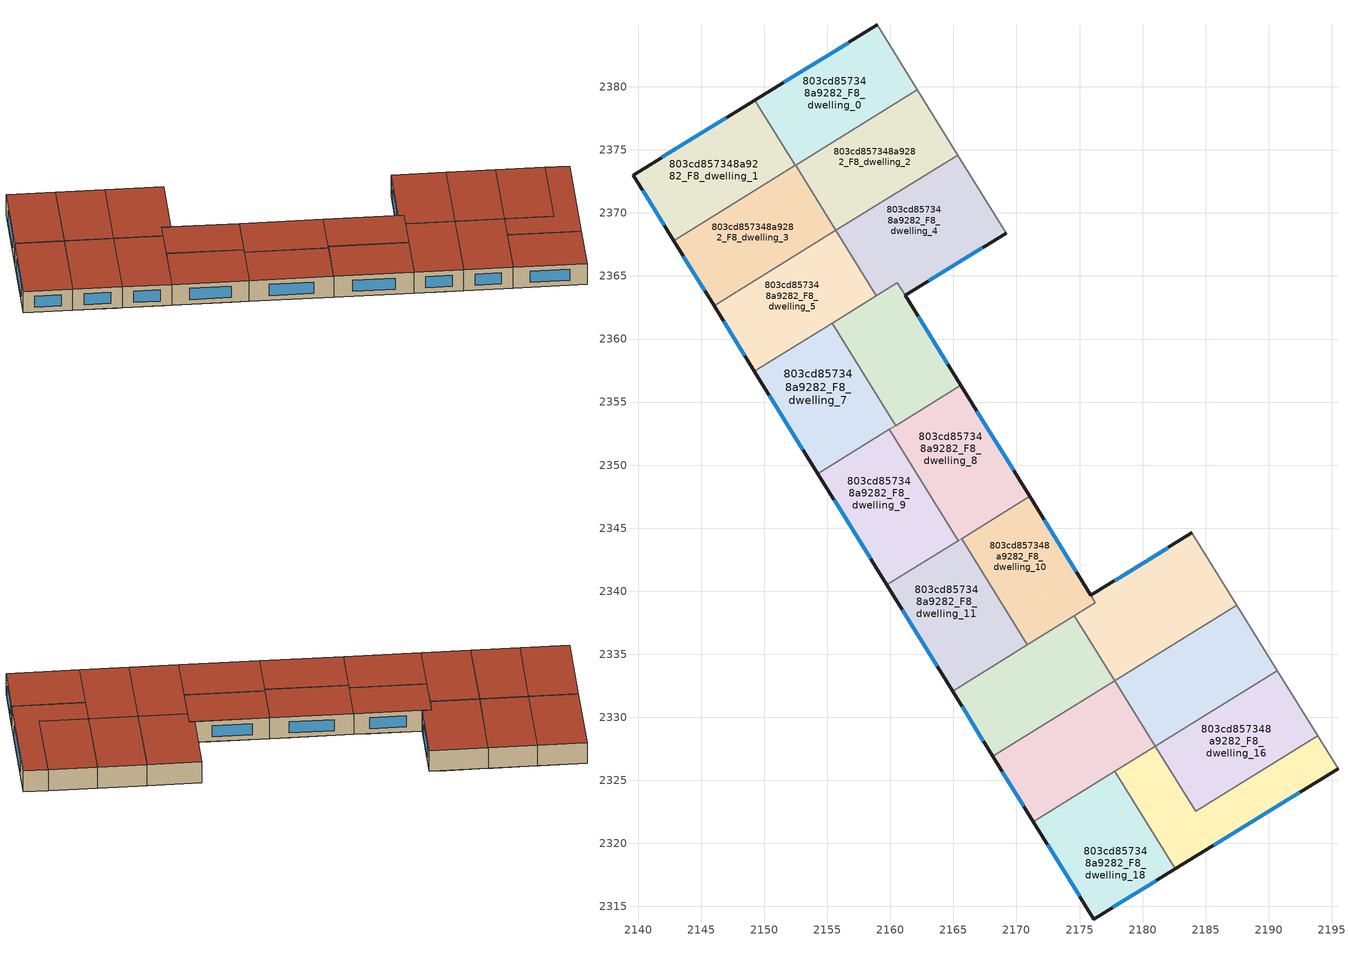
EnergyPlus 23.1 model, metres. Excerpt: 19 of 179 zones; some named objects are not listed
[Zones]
803cd857348a9282_F8_dwelling_0
 floor to 803cd857348a9282_F7_dwelling_0 (EU_floor_Construction): 2158.96,2384.92 2161.99,2380.03 2152.29,2374.03 2149.25,2378.95 z24
 floor to 803cd857348a9282_F7_dwelling_2 (EU_floor_Construction): 2161.99,2380.03 2162.15,2379.77 2152.48,2373.79 2152.32,2374.04 z24
 wall outside (EU_wall_Construction): 2158.96,2384.92 2149.25,2378.95 z24:27
 wall adiabatic (EU_wall_Construction): 2162.15,2379.77 2158.96,2384.92 z24:27
 wall to 803cd857348a9282_F8_dwelling_1 (EU_wall_Construction): 2149.25,2378.95 2152.45,2373.77 z24:27
 wall to 803cd857348a9282_F8_dwelling_2 (EU_wall_Construction): 2152.48,2373.79 2162.15,2379.77 z24:27
 wall to 803cd857348a9282_F8_dwelling_3 (EU_wall_Construction): 2152.45,2373.77 2152.48,2373.79 z24:27
 window (EU_Window_Construction): 2156.68,2383.52 2151.53,2380.35 z24.7:26.3
 roof outside (EU_roof_Construction): 2162.15,2379.77 2158.96,2384.92 2149.25,2378.95 2152.45,2373.77 z27
803cd857348a9282_F8_dwelling_1
 floor adiabatic (EU_floor_Construction): 2149.25,2378.95 2152.45,2373.77 2142.81,2367.8 2139.59,2373 z24
 wall outside (EU_wall_Construction): 2149.25,2378.95 2139.59,2373 2142.81,2367.8 z24:27
 wall to 803cd857348a9282_F8_dwelling_3 (EU_wall_Construction): 2142.81,2367.8 2152.45,2373.77 z24:27
 window (EU_Window_Construction): 2146.98,2377.55 2141.85,2374.4 / 2140.34,2371.78 2142.05,2369.02 z24.7:26.3
 roof outside (EU_roof_Construction): 2152.45,2373.77 2149.25,2378.95 2139.59,2373 2142.81,2367.8 z27
803cd857348a9282_F8_dwelling_10
 floor to 803cd857348a9282_F7_dwelling_10 (EU_floor_Construction): 2171.05,2347.52 2174.88,2341.34 2169.49,2338 2165.66,2344.18 z24
 floor to 803cd857348a9282_F7_dwelling_12 (EU_floor_Construction): 2174.88,2341.34 2176.27,2339.1 2173.41,2337.33 2172.03,2339.57 z24
 floor to 803cd857348a9282_F7_dwelling_13 (EU_floor_Construction): 2172.03,2339.57 2173.41,2337.33 2170.87,2335.76 2169.49,2338 z24
 wall outside (EU_wall_Construction): 2175.9,2339.69 2171.05,2347.52 z24:27
 wall to 803cd857348a9282_F8_dwelling_11 (EU_wall_Construction): 2165.66,2344.18 2170.87,2335.76 z24:27
 wall to 803cd857348a9282_F8_dwelling_8 (EU_wall_Construction): 2171.05,2347.52 2165.66,2344.18 z24:27
 wall to 803cd857348a9282_F8_dwelling_12 (EU_wall_Construction): 2174.6,2338.06 2176.27,2339.1 2175.9,2339.69 z24:27
 wall to 803cd857348a9282_F8_dwelling_13 (EU_wall_Construction): 2170.87,2335.76 2174.6,2338.06 z24:27
 window (EU_Window_Construction): 2174.76,2341.53 2172.19,2345.68 z24.7:26.3
 roof outside (EU_roof_Construction): 2176.27,2339.1 2171.05,2347.52 2165.66,2344.18 2170.87,2335.76 z27
803cd857348a9282_F8_dwelling_11
 floor to 803cd857348a9282_F7_dwelling_11 (EU_floor_Construction): 2165.38,2344.01 2169.21,2337.83 2163.54,2334.32 2159.72,2340.5 z24
 floor to 803cd857348a9282_F7_dwelling_13 (EU_floor_Construction): 2169.49,2338 2170.87,2335.76 2164.93,2332.08 2163.54,2334.32 z24
 floor to 803cd857348a9282_F7_dwelling_10 (EU_floor_Construction): 2165.66,2344.18 2169.49,2338 2169.21,2337.83 2165.38,2344.01 z24
 wall outside (EU_wall_Construction): 2159.72,2340.5 2164.93,2332.08 z24:27
 wall to 803cd857348a9282_F8_dwelling_9 (EU_wall_Construction): 2165.38,2344.01 2159.72,2340.5 z24:27
 wall to 803cd857348a9282_F8_dwelling_13 (EU_wall_Construction): 2164.93,2332.08 2170.87,2335.76 z24:27
 wall to 803cd857348a9282_F8_dwelling_8 (EU_wall_Construction): 2165.66,2344.18 2165.38,2344 z24:27
 window (EU_Window_Construction): 2160.94,2338.52 2163.7,2334.05 z24.7:26.3
 roof outside (EU_roof_Construction): 2170.87,2335.76 2165.66,2344.18 2159.72,2340.5 2164.93,2332.08 z27
803cd857348a9282_F8_dwelling_12
 floor to 803cd857348a9282_F7_dwelling_12 (EU_floor_Construction): 2183.92,2344.62 2186.35,2340.69 2176.68,2334.7 2174.6,2338.06 2176.27,2339.1 2175.9,2339.69 z24
 floor to 803cd857348a9282_F7_dwelling_14 (EU_floor_Construction): 2186.35,2340.69 2187.47,2338.87 2177.8,2332.89 2176.68,2334.7 z24
 wall outside (EU_wall_Construction): 2183.92,2344.62 2175.9,2339.69 z24:27
 wall to 803cd857348a9282_F8_dwelling_14 (EU_wall_Construction): 2177.8,2332.89 2187.47,2338.87 z24:27
 wall to 803cd857348a9282_F8_dwelling_13 (EU_wall_Construction): 2174.6,2338.06 2177.8,2332.89 z24:27
 wall adiabatic (EU_wall_Construction): 2187.47,2338.87 2183.92,2344.62 z24:27
 window (EU_Window_Construction): 2182.03,2343.46 2177.78,2340.85 z24.7:26.3
 roof outside (EU_roof_Construction): 2187.47,2338.87 2183.92,2344.62 2175.9,2339.69 2176.27,2339.1 2174.6,2338.06 2177.8,2332.89 z27
803cd857348a9282_F8_dwelling_13
 floor to 803cd857348a9282_F7_dwelling_13 (EU_floor_Construction): 2173.41,2337.33 2175.5,2333.96 2167.01,2328.71 2164.93,2332.08 z24
 floor to 803cd857348a9282_F7_dwelling_15 (EU_floor_Construction): 2176.68,2334.7 2177.8,2332.89 2168.13,2326.9 2167.01,2328.71 z24
 floor to 803cd857348a9282_F7_dwelling_12 (EU_floor_Construction): 2174.6,2338.06 2176.68,2334.7 2175.5,2333.96 2173.41,2337.33 z24
 wall outside (EU_wall_Construction): 2164.93,2332.08 2168.13,2326.9 z24:27
 wall to 803cd857348a9282_F8_dwelling_15 (EU_wall_Construction): 2168.13,2326.9 2177.8,2332.89 z24:27
 window (EU_Window_Construction): 2165.68,2330.86 2167.38,2328.11 z24.7:26.3
 roof outside (EU_roof_Construction): 2177.8,2332.89 2174.6,2338.06 2164.93,2332.08 2168.13,2326.9 z27
803cd857348a9282_F8_dwelling_14
 floor to 803cd857348a9282_F7_dwelling_14 (EU_floor_Construction): 2187.47,2338.87 2189.4,2335.77 2179.73,2329.78 2177.8,2332.89 z24
 floor to 803cd857348a9282_F7_dwelling_16 (EU_floor_Construction): 2189.4,2335.77 2190.68,2333.7 2181.01,2327.71 2179.73,2329.78 z24
 wall to 803cd857348a9282_F8_dwelling_16 (EU_wall_Construction): 2181.01,2327.71 2190.68,2333.7 z24:27
 wall to 803cd857348a9282_F8_dwelling_15 (EU_wall_Construction): 2177.8,2332.89 2181.01,2327.71 z24:27
 wall adiabatic (EU_wall_Construction): 2190.68,2333.7 2187.47,2338.87 z24:27
 roof outside (EU_roof_Construction): 2190.68,2333.7 2187.47,2338.87 2177.8,2332.89 2181.01,2327.71 z27
803cd857348a9282_F8_dwelling_15
 floor to 803cd857348a9282_F7_dwelling_15 (EU_floor_Construction): 2177.8,2332.89 2179.73,2329.78 2170.06,2323.79 2168.13,2326.9 z24
 floor to 803cd857348a9282_F7_dwelling_17 (EU_floor_Construction): 2179.73,2329.78 2181.01,2327.71 2171.34,2321.72 2170.06,2323.79 z24
 wall outside (EU_wall_Construction): 2168.13,2326.9 2171.34,2321.72 z24:27
 wall to 803cd857348a9282_F8_dwelling_18 (EU_wall_Construction): 2171.34,2321.72 2177.8,2325.72 z24:27
 wall to 803cd857348a9282_F8_dwelling_17 (EU_wall_Construction): 2177.8,2325.72 2181.01,2327.71 z24:27
 window (EU_Window_Construction): 2168.89,2325.68 2170.59,2322.94 z24.7:26.3
 roof outside (EU_roof_Construction): 2181.01,2327.71 2177.8,2332.89 2168.13,2326.9 2171.34,2321.72 z27
803cd857348a9282_F8_dwelling_16
 floor adiabatic (EU_floor_Construction): 2190.68,2333.7 2193.88,2328.52 2184.21,2322.53 2181.01,2327.71 z24
 wall to 803cd857348a9282_F8_dwelling_17 (EU_wall_Construction): 2181.01,2327.71 2184.21,2322.53 2193.88,2328.52 z24:27
 wall adiabatic (EU_wall_Construction): 2193.88,2328.52 2190.68,2333.7 z24:27
 roof outside (EU_roof_Construction): 2193.88,2328.52 2190.68,2333.7 2181.01,2327.71 2184.21,2322.53 z27
803cd857348a9282_F8_dwelling_17
 floor to 803cd857348a9282_F7_dwelling_18 (EU_floor_Construction): 2193.88,2328.52 2195.5,2325.91 2185.84,2319.96 2184.24,2322.55 z24
 floor adiabatic (EU_floor_Construction): 2181.01,2327.71 2184.21,2322.53 2184.24,2322.55 2185.84,2319.96 2182.6,2317.97 2177.8,2325.72 z24
 wall outside (EU_wall_Construction): 2182.6,2317.97 2195.5,2325.91 z24:27
 wall adiabatic (EU_wall_Construction): 2195.5,2325.91 2193.88,2328.52 z24:27
 wall to 803cd857348a9282_F8_dwelling_18 (EU_wall_Construction): 2177.8,2325.72 2182.6,2317.97 z24:27
 window (EU_Window_Construction): 2185.63,2319.83 2192.47,2324.04 z24.7:26.3
 roof outside (EU_roof_Construction): 2195.5,2325.91 2193.88,2328.52 2184.21,2322.53 2181.01,2327.71 2177.8,2325.72 2182.6,2317.97 z27
803cd857348a9282_F8_dwelling_18
 floor to 803cd857348a9282_F7_dwelling_17 (EU_floor_Construction): 2177.8,2325.72 2179.56,2322.88 2173.1,2318.88 2171.34,2321.72 z24
 floor adiabatic (EU_floor_Construction): 2179.56,2322.88 2182.6,2317.97 2176.13,2313.99 2173.1,2318.88 z24
 wall outside (EU_wall_Construction): 2171.34,2321.72 2176.13,2313.99 2182.6,2317.97 z24:27
 window (EU_Window_Construction): 2177.65,2314.92 2181.08,2317.03 / 2172.46,2319.91 2175,2315.8 z24.7:26.3
 roof outside (EU_roof_Construction): 2182.6,2317.97 2177.8,2325.72 2171.34,2321.72 2176.13,2313.99 z27
803cd857348a9282_F8_dwelling_2
 floor to 803cd857348a9282_F7_dwelling_2 (EU_floor_Construction): 2162.15,2379.77 2165.03,2375.11 2155.36,2369.13 2152.48,2373.79 z24
 floor to 803cd857348a9282_F7_dwelling_4 (EU_floor_Construction): 2165.03,2375.11 2165.35,2374.6 2155.68,2368.61 2155.36,2369.13 z24
 wall adiabatic (EU_wall_Construction): 2165.35,2374.6 2162.15,2379.77 z24:27
 wall to 803cd857348a9282_F8_dwelling_4 (EU_wall_Construction): 2155.68,2368.61 2165.35,2374.6 z24:27
 wall to 803cd857348a9282_F8_dwelling_3 (EU_wall_Construction): 2152.48,2373.79 2155.68,2368.61 z24:27
 roof outside (EU_roof_Construction): 2165.35,2374.6 2162.15,2379.77 2152.48,2373.79 2155.68,2368.61 z27
803cd857348a9282_F8_dwelling_3
 floor to 803cd857348a9282_F7_dwelling_3 (EU_floor_Construction): 2152.48,2373.79 2155.36,2369.13 2145.69,2363.14 2142.81,2367.8 z24
 floor to 803cd857348a9282_F7_dwelling_5 (EU_floor_Construction): 2155.36,2369.13 2155.68,2368.61 2146.01,2362.62 2145.69,2363.14 z24
 wall outside (EU_wall_Construction): 2142.81,2367.8 2146.01,2362.62 z24:27
 wall to 803cd857348a9282_F8_dwelling_5 (EU_wall_Construction): 2146.01,2362.62 2155.68,2368.61 z24:27
 window (EU_Window_Construction): 2143.56,2366.58 2145.26,2363.84 z24.7:26.3
 roof outside (EU_roof_Construction): 2155.68,2368.61 2152.48,2373.79 2142.81,2367.8 2146.01,2362.62 z27
803cd857348a9282_F8_dwelling_4
 floor to 803cd857348a9282_F7_dwelling_4 (EU_floor_Construction): 2165.35,2374.6 2168.08,2370.2 2158.41,2364.21 2155.68,2368.61 z24
 floor to 803cd857348a9282_F7_dwelling_6 (EU_floor_Construction): 2168.08,2370.2 2169.19,2368.4 2161.17,2363.47 2160.56,2364.46 2158.89,2363.43 2158.41,2364.21 z24
 wall outside (EU_wall_Construction): 2161.17,2363.47 2169.19,2368.4 z24:27
 wall to 803cd857348a9282_F8_dwelling_5 (EU_wall_Construction): 2155.68,2368.61 2158.89,2363.43 z24:27
 wall adiabatic (EU_wall_Construction): 2169.19,2368.4 2165.35,2374.6 z24:27
 wall to 803cd857348a9282_F8_dwelling_6 (EU_wall_Construction): 2158.89,2363.43 2160.56,2364.46 2161.17,2363.47 z24:27
 window (EU_Window_Construction): 2163.05,2364.63 2167.31,2367.24 z24.7:26.3
 roof outside (EU_roof_Construction): 2169.19,2368.4 2165.35,2374.6 2155.68,2368.61 2158.89,2363.43 2160.56,2364.46 2161.17,2363.47 z27
803cd857348a9282_F8_dwelling_5
 floor to 803cd857348a9282_F7_dwelling_5 (EU_floor_Construction): 2155.68,2368.61 2158.41,2364.21 2148.74,2358.22 2146.01,2362.62 z24
 floor to 803cd857348a9282_F7_dwelling_7 (EU_floor_Construction): 2155.41,2362.35 2155.89,2361.57 2149.22,2357.45 2148.74,2358.22 z24
 floor to 803cd857348a9282_F7_dwelling_6 (EU_floor_Construction): 2158.41,2364.21 2158.89,2363.43 2155.89,2361.57 2155.41,2362.35 z24
 wall outside (EU_wall_Construction): 2146.01,2362.62 2149.22,2357.45 z24:27
 wall to 803cd857348a9282_F8_dwelling_7 (EU_wall_Construction): 2149.22,2357.45 2155.38,2361.26 z24:27
 wall to 803cd857348a9282_F8_dwelling_6 (EU_wall_Construction): 2155.38,2361.26 2158.89,2363.43 z24:27
 window (EU_Window_Construction): 2146.77,2361.41 2148.47,2358.66 z24.7:26.3
 roof outside (EU_roof_Construction): 2158.89,2363.43 2155.68,2368.61 2146.01,2362.62 2149.22,2357.45 z27
803cd857348a9282_F8_dwelling_6
 floor to 803cd857348a9282_F7_dwelling_6 (EU_floor_Construction): 2160.56,2364.46 2164.49,2358.11 2159.82,2355.22 2155.89,2361.57 z24
 floor adiabatic (EU_floor_Construction): 2164.49,2358.11 2165.58,2356.34 2160.41,2353.14 2159.32,2354.91 z24
 floor to 803cd857348a9282_F7_dwelling_7 (EU_floor_Construction): 2155.89,2361.57 2159.82,2355.22 2159.32,2354.91 2155.38,2361.26 z24
 wall outside (EU_wall_Construction): 2165.58,2356.34 2161.17,2363.47 z24:27
 wall to 803cd857348a9282_F8_dwelling_7 (EU_wall_Construction): 2155.38,2361.26 2160.41,2353.14 z24:27
 wall to 803cd857348a9282_F8_dwelling_8 (EU_wall_Construction): 2160.41,2353.14 2165.58,2356.34 z24:27
 window (EU_Window_Construction): 2164.55,2358.02 2162.21,2361.8 z24.7:26.3
 roof outside (EU_roof_Construction): 2165.58,2356.34 2160.56,2364.46 2155.38,2361.26 2160.41,2353.14 z27
803cd857348a9282_F8_dwelling_7
 floor to 803cd857348a9282_F7_dwelling_7 (EU_floor_Construction): 2155.38,2361.26 2159.32,2354.91 2153.15,2351.09 2149.22,2357.45 z24
 floor to 803cd857348a9282_F7_dwelling_9 (EU_floor_Construction): 2158.82,2354.6 2159.92,2352.84 2154.25,2349.33 2153.15,2351.09 z24
 floor to 803cd857348a9282_F7_dwelling_8 (EU_floor_Construction): 2159.32,2354.91 2160.41,2353.14 2159.92,2352.84 2158.82,2354.6 z24
 wall outside (EU_wall_Construction): 2149.22,2357.45 2154.25,2349.33 z24:27
 wall to 803cd857348a9282_F8_dwelling_9 (EU_wall_Construction): 2154.25,2349.33 2159.92,2352.84 z24:27
 wall to 803cd857348a9282_F8_dwelling_8 (EU_wall_Construction): 2159.92,2352.84 2160.41,2353.14 z24:27
 window (EU_Window_Construction): 2150.4,2355.54 2153.07,2351.23 z24.7:26.3
 roof outside (EU_roof_Construction): 2160.41,2353.14 2155.38,2361.26 2149.22,2357.45 2154.25,2349.33 z27
803cd857348a9282_F8_dwelling_8
 floor to 803cd857348a9282_F7_dwelling_8 (EU_floor_Construction): 2165.58,2356.34 2169.69,2349.72 2164.02,2346.21 2159.92,2352.83 z24
 floor to 803cd857348a9282_F7_dwelling_10 (EU_floor_Construction): 2169.69,2349.72 2171.05,2347.52 2165.38,2344.01 2164.02,2346.21 z24
 wall outside (EU_wall_Construction): 2171.05,2347.52 2165.58,2356.34 z24:27
 wall to 803cd857348a9282_F8_dwelling_9 (EU_wall_Construction): 2159.92,2352.83 2165.38,2344 z24:27
 window (EU_Window_Construction): 2169.77,2349.59 2166.87,2354.27 z24.7:26.3
 roof outside (EU_roof_Construction): 2171.05,2347.52 2165.58,2356.34 2159.92,2352.83 2165.38,2344 z27
803cd857348a9282_F8_dwelling_9
 floor to 803cd857348a9282_F7_dwelling_9 (EU_floor_Construction): 2159.92,2352.83 2164.02,2346.21 2158.35,2342.7 2154.25,2349.33 z24
 floor to 803cd857348a9282_F7_dwelling_11 (EU_floor_Construction): 2164.02,2346.21 2165.38,2344.01 2159.72,2340.5 2158.35,2342.7 z24
 wall outside (EU_wall_Construction): 2154.25,2349.33 2159.72,2340.5 z24:27
 window (EU_Window_Construction): 2155.53,2347.25 2158.43,2342.57 z24.7:26.3
 roof outside (EU_roof_Construction): 2165.38,2344 2159.92,2352.83 2154.25,2349.33 2159.72,2340.5 z27
[Building]
EU S2 Campaign: North Axis=0; Terrain=City; Solar Distribution=FullExterior
[Site:Location]
Budapest.Ferenc.Liszt.Intl.AP: Latitude=47.437; Longitude=19.256; Time Zone=1; Elevation=185
[SizingPeriod:WeatherFileDays]
AnnualSizingPeriod: Begin Month=1; Begin Day of Month=1; End Month=12; End Day of Month=31; Day of Week for Start Day=Monday; Use Weather File Daylight Saving Period=No; Use Weather File Rain and Snow Indicators=No
[MATERIAL]
EU_InternalMass_Material: Roughness=MediumRough; Thickness=0.1; Conductivity=1; Density=1800; Specific Heat=900; Thermal Absorptance=0.9; Solar Absorptance=0.7; Visible Absorptance=0.7
[MATERIAL:NOMASS] Roughness=MediumRough; Thermal Absorptance=0.9; Solar Absorptance=0.7; Visible Absorptance=0.7
Name | Thermal Resistance
EU_wall_NoMass | 0.832559
EU_roof_NoMass | 1.39638
EU_floor_NoMass | 0.872794
[WINDOWMATERIAL:SIMPLEGLAZINGSYSTEM]
EU_Window_SimpleGlazing: UFactor=2.79869; Solar Heat Gain Coefficient=0.75; Visible Transmittance=0.75
[CONSTRUCTION]
EU_wall_Construction: EU_wall_NoMass
EU_roof_Construction: EU_roof_NoMass
EU_floor_Construction: EU_floor_NoMass
EU_Window_Construction: EU_Window_SimpleGlazing
EU_InternalMass_Construction: EU_InternalMass_Material
[ZONE] Type=1; Multiplier=1; Ceiling Height=autocalculate; Floor Area=autocalculate; Part of Total Floor Area=Yes
Name | Volume
803cd857348a9282_F8_dwelling_0 | 207.729
803cd857348a9282_F8_dwelling_1 | 207.738
803cd857348a9282_F8_dwelling_10 | 188.497
803cd857348a9282_F8_dwelling_11 | 207.731
803cd857348a9282_F8_dwelling_12 | 226.994
803cd857348a9282_F8_dwelling_13 | 207.73
803cd857348a9282_F8_dwelling_14; 803cd857348a9282_F8_dwelling_8 | 207.75
803cd857348a9282_F8_dwelling_15 | 207.74
803cd857348a9282_F8_dwelling_16 | 207.704
803cd857348a9282_F8_dwelling_17 | 207.748
803cd857348a9282_F8_dwelling_18 | 207.737
803cd857348a9282_F8_dwelling_2 | 207.751
803cd857348a9282_F8_dwelling_3 | 207.752
803cd857348a9282_F8_dwelling_4 | 241.12
803cd857348a9282_F8_dwelling_5 | 207.715
803cd857348a9282_F8_dwelling_6 | 174.335
803cd857348a9282_F8_dwelling_7 | 207.733
803cd857348a9282_F8_dwelling_9 | 207.732
[INTERNALMASS] Construction=EU_InternalMass_Construction
Name | Zone or ZoneList | Surface Area
803cd857348a9282_F8_dwelling_0_EU_InternalMass | 803cd857348a9282_F8_dwelling_0 | 69.2414
803cd857348a9282_F8_dwelling_1_EU_InternalMass | 803cd857348a9282_F8_dwelling_1 | 69.2449
803cd857348a9282_F8_dwelling_2_EU_InternalMass | 803cd857348a9282_F8_dwelling_2 | 69.2498
803cd857348a9282_F8_dwelling_3_EU_InternalMass | 803cd857348a9282_F8_dwelling_3 | 69.2515
803cd857348a9282_F8_dwelling_4_EU_InternalMass | 803cd857348a9282_F8_dwelling_4 | 80.3744
803cd857348a9282_F8_dwelling_5_EU_InternalMass | 803cd857348a9282_F8_dwelling_5 | 69.2396
803cd857348a9282_F8_dwelling_6_EU_InternalMass | 803cd857348a9282_F8_dwelling_6 | 58.1104
803cd857348a9282_F8_dwelling_7_EU_InternalMass | 803cd857348a9282_F8_dwelling_7 | 69.2422
803cd857348a9282_F8_dwelling_8_EU_InternalMass | 803cd857348a9282_F8_dwelling_8 | 69.2507
803cd857348a9282_F8_dwelling_9_EU_InternalMass | 803cd857348a9282_F8_dwelling_9 | 69.2438
803cd857348a9282_F8_dwelling_10_EU_InternalMass | 803cd857348a9282_F8_dwelling_10 | 62.8287
803cd857348a9282_F8_dwelling_11_EU_InternalMass | 803cd857348a9282_F8_dwelling_11 | 69.2427
803cd857348a9282_F8_dwelling_12_EU_InternalMass | 803cd857348a9282_F8_dwelling_12 | 75.6646
803cd857348a9282_F8_dwelling_13_EU_InternalMass | 803cd857348a9282_F8_dwelling_13 | 69.2432
803cd857348a9282_F8_dwelling_14_EU_InternalMass | 803cd857348a9282_F8_dwelling_14 | 69.2494
803cd857348a9282_F8_dwelling_15_EU_InternalMass | 803cd857348a9282_F8_dwelling_15 | 69.2454
803cd857348a9282_F8_dwelling_16_EU_InternalMass | 803cd857348a9282_F8_dwelling_16 | 69.2347
803cd857348a9282_F8_dwelling_17_EU_InternalMass | 803cd857348a9282_F8_dwelling_17 | 69.2493
803cd857348a9282_F8_dwelling_18_EU_InternalMass | 803cd857348a9282_F8_dwelling_18 | 69.245
[OTHEREQUIPMENT] Fuel Type=Electricity; Design Level Calculation Method=Watts/Area; Power per Zone Floor Area=1; Fraction Latent=0; Fraction Radiant=0; Fraction Lost=0; Carbon Dioxide Generation Rate=0; EndUse Subcategory=EU_Step8_InternalGains
Name | Zone or ZoneList or Space or SpaceList | Schedule
EU_Step8_InternalGain_803cd857348a9282_F8_dwelling_0_f000 | 803cd857348a9282_F8_dwelling_0 | EU_Step8_GainSchedule_803cd857348a9282_F8_dwelling_0_f000
EU_Step8_InternalGain_803cd857348a9282_F8_dwelling_1_f000 | 803cd857348a9282_F8_dwelling_1 | EU_Step8_GainSchedule_803cd857348a9282_F8_dwelling_1_f000
EU_Step8_InternalGain_803cd857348a9282_F8_dwelling_2_f000 | 803cd857348a9282_F8_dwelling_2 | EU_Step8_GainSchedule_803cd857348a9282_F8_dwelling_2_f000
EU_Step8_InternalGain_803cd857348a9282_F8_dwelling_3_f000 | 803cd857348a9282_F8_dwelling_3 | EU_Step8_GainSchedule_803cd857348a9282_F8_dwelling_3_f000
EU_Step8_InternalGain_803cd857348a9282_F8_dwelling_4_f000 | 803cd857348a9282_F8_dwelling_4 | EU_Step8_GainSchedule_803cd857348a9282_F8_dwelling_4_f000
EU_Step8_InternalGain_803cd857348a9282_F8_dwelling_5_f000 | 803cd857348a9282_F8_dwelling_5 | EU_Step8_GainSchedule_803cd857348a9282_F8_dwelling_5_f000
EU_Step8_InternalGain_803cd857348a9282_F8_dwelling_6_f000 | 803cd857348a9282_F8_dwelling_6 | EU_Step8_GainSchedule_803cd857348a9282_F8_dwelling_6_f000
EU_Step8_InternalGain_803cd857348a9282_F8_dwelling_7_f000 | 803cd857348a9282_F8_dwelling_7 | EU_Step8_GainSchedule_803cd857348a9282_F8_dwelling_7_f000
EU_Step8_InternalGain_803cd857348a9282_F8_dwelling_8_f000 | 803cd857348a9282_F8_dwelling_8 | EU_Step8_GainSchedule_803cd857348a9282_F8_dwelling_8_f000
EU_Step8_InternalGain_803cd857348a9282_F8_dwelling_9_f000 | 803cd857348a9282_F8_dwelling_9 | EU_Step8_GainSchedule_803cd857348a9282_F8_dwelling_9_f000
EU_Step8_InternalGain_803cd857348a9282_F8_dwelling_10_f000 | 803cd857348a9282_F8_dwelling_10 | EU_Step8_GainSchedule_803cd857348a9282_F8_dwelling_10_f000
EU_Step8_InternalGain_803cd857348a9282_F8_dwelling_11_f000 | 803cd857348a9282_F8_dwelling_11 | EU_Step8_GainSchedule_803cd857348a9282_F8_dwelling_11_f000
EU_Step8_InternalGain_803cd857348a9282_F8_dwelling_12_f000 | 803cd857348a9282_F8_dwelling_12 | EU_Step8_GainSchedule_803cd857348a9282_F8_dwelling_12_f000
EU_Step8_InternalGain_803cd857348a9282_F8_dwelling_13_f000 | 803cd857348a9282_F8_dwelling_13 | EU_Step8_GainSchedule_803cd857348a9282_F8_dwelling_13_f000
EU_Step8_InternalGain_803cd857348a9282_F8_dwelling_14_f000 | 803cd857348a9282_F8_dwelling_14 | EU_Step8_GainSchedule_803cd857348a9282_F8_dwelling_14_f000
EU_Step8_InternalGain_803cd857348a9282_F8_dwelling_15_f000 | 803cd857348a9282_F8_dwelling_15 | EU_Step8_GainSchedule_803cd857348a9282_F8_dwelling_15_f000
EU_Step8_InternalGain_803cd857348a9282_F8_dwelling_16_f000 | 803cd857348a9282_F8_dwelling_16 | EU_Step8_GainSchedule_803cd857348a9282_F8_dwelling_16_f000
EU_Step8_InternalGain_803cd857348a9282_F8_dwelling_17_f000 | 803cd857348a9282_F8_dwelling_17 | EU_Step8_GainSchedule_803cd857348a9282_F8_dwelling_17_f000
EU_Step8_InternalGain_803cd857348a9282_F8_dwelling_18_f000 | 803cd857348a9282_F8_dwelling_18 | EU_Step8_GainSchedule_803cd857348a9282_F8_dwelling_18_f000
[ZONEVENTILATION:DESIGNFLOWRATE] Schedule=EU_AlwaysOn; Design Flow Rate Calculation Method=AirChanges/Hour; Air Changes per Hour=0.475469; Ventilation Type=Natural; Fan Pressure Rise=0; Fan Total Efficiency=1; Constant Term Coefficient=1; Temperature Term Coefficient=0; Velocity Term Coefficient=0; Velocity Squared Term Coefficient=0; Minimum Indoor Temperature=-100; Maximum Indoor Temperature=100; Delta Temperature=-100; Minimum Outdoor Temperature=-100; Maximum Outdoor Temperature=100; Maximum Wind Speed=40
Name | Zone or ZoneList or Space or SpaceList
EU_ConstantAir_803cd857348a9282_F8_dwelling_0 | 803cd857348a9282_F8_dwelling_0
EU_ConstantAir_803cd857348a9282_F8_dwelling_1 | 803cd857348a9282_F8_dwelling_1
EU_ConstantAir_803cd857348a9282_F8_dwelling_2 | 803cd857348a9282_F8_dwelling_2
EU_ConstantAir_803cd857348a9282_F8_dwelling_3 | 803cd857348a9282_F8_dwelling_3
EU_ConstantAir_803cd857348a9282_F8_dwelling_4 | 803cd857348a9282_F8_dwelling_4
EU_ConstantAir_803cd857348a9282_F8_dwelling_5 | 803cd857348a9282_F8_dwelling_5
EU_ConstantAir_803cd857348a9282_F8_dwelling_6 | 803cd857348a9282_F8_dwelling_6
EU_ConstantAir_803cd857348a9282_F8_dwelling_7 | 803cd857348a9282_F8_dwelling_7
EU_ConstantAir_803cd857348a9282_F8_dwelling_8 | 803cd857348a9282_F8_dwelling_8
EU_ConstantAir_803cd857348a9282_F8_dwelling_9 | 803cd857348a9282_F8_dwelling_9
EU_ConstantAir_803cd857348a9282_F8_dwelling_10 | 803cd857348a9282_F8_dwelling_10
EU_ConstantAir_803cd857348a9282_F8_dwelling_11 | 803cd857348a9282_F8_dwelling_11
EU_ConstantAir_803cd857348a9282_F8_dwelling_12 | 803cd857348a9282_F8_dwelling_12
EU_ConstantAir_803cd857348a9282_F8_dwelling_13 | 803cd857348a9282_F8_dwelling_13
EU_ConstantAir_803cd857348a9282_F8_dwelling_14 | 803cd857348a9282_F8_dwelling_14
EU_ConstantAir_803cd857348a9282_F8_dwelling_15 | 803cd857348a9282_F8_dwelling_15
EU_ConstantAir_803cd857348a9282_F8_dwelling_16 | 803cd857348a9282_F8_dwelling_16
EU_ConstantAir_803cd857348a9282_F8_dwelling_17 | 803cd857348a9282_F8_dwelling_17
EU_ConstantAir_803cd857348a9282_F8_dwelling_18 | 803cd857348a9282_F8_dwelling_18
[HVACTEMPLATE:ZONE:IDEALLOADSAIRSYSTEM] System Availability Schedule=EU_AlwaysOn; Maximum Heating Supply Air Temperature=50; Minimum Cooling Supply Air Temperature=13; Maximum Heating Supply Air Humidity Ratio=0.0156; Minimum Cooling Supply Air Humidity Ratio=0.0077; Heating Limit=NoLimit; Cooling Limit=NoLimit; Heating Availability Schedule=EU_AlwaysOn; Cooling Availability Schedule=EU_CoolingOff; Dehumidification Control Type=ConstantSensibleHeatRatio; Cooling Sensible Heat Ratio=0.7; Dehumidification Setpoint=60; Humidification Control Type=None; Humidification Setpoint=30; Outdoor Air Method=None; Outdoor Air Flow Rate per Person=0.00944; Outdoor Air Flow Rate per Zone Floor Area=0; Outdoor Air Flow Rate per Zone=0; Demand Controlled Ventilation Type=None; Outdoor Air Economizer Type=NoEconomizer; Heat Recovery Type=None; Sensible Heat Recovery Effectiveness=0.7; Latent Heat Recovery Effectiveness=0.65
Name | Template Thermostat
803cd857348a9282_F8_dwelling_0 | EU_HeatOnly_803cd857348a9282_F8_dwelling_0
803cd857348a9282_F8_dwelling_1 | EU_HeatOnly_803cd857348a9282_F8_dwelling_1
803cd857348a9282_F8_dwelling_2 | EU_HeatOnly_803cd857348a9282_F8_dwelling_2
803cd857348a9282_F8_dwelling_3 | EU_HeatOnly_803cd857348a9282_F8_dwelling_3
803cd857348a9282_F8_dwelling_4 | EU_HeatOnly_803cd857348a9282_F8_dwelling_4
803cd857348a9282_F8_dwelling_5 | EU_HeatOnly_803cd857348a9282_F8_dwelling_5
803cd857348a9282_F8_dwelling_6 | EU_HeatOnly_803cd857348a9282_F8_dwelling_6
803cd857348a9282_F8_dwelling_7 | EU_HeatOnly_803cd857348a9282_F8_dwelling_7
803cd857348a9282_F8_dwelling_8 | EU_HeatOnly_803cd857348a9282_F8_dwelling_8
803cd857348a9282_F8_dwelling_9 | EU_HeatOnly_803cd857348a9282_F8_dwelling_9
803cd857348a9282_F8_dwelling_10 | EU_HeatOnly_803cd857348a9282_F8_dwelling_10
803cd857348a9282_F8_dwelling_11 | EU_HeatOnly_803cd857348a9282_F8_dwelling_11
803cd857348a9282_F8_dwelling_12 | EU_HeatOnly_803cd857348a9282_F8_dwelling_12
803cd857348a9282_F8_dwelling_13 | EU_HeatOnly_803cd857348a9282_F8_dwelling_13
803cd857348a9282_F8_dwelling_14 | EU_HeatOnly_803cd857348a9282_F8_dwelling_14
803cd857348a9282_F8_dwelling_15 | EU_HeatOnly_803cd857348a9282_F8_dwelling_15
803cd857348a9282_F8_dwelling_16 | EU_HeatOnly_803cd857348a9282_F8_dwelling_16
803cd857348a9282_F8_dwelling_17 | EU_HeatOnly_803cd857348a9282_F8_dwelling_17
803cd857348a9282_F8_dwelling_18 | EU_HeatOnly_803cd857348a9282_F8_dwelling_18
[SIZING:ZONE] Zone Cooling Design Supply Air Temperature Input Method=SupplyAirTemperature; Zone Cooling Design Supply Air Temperature=13; Zone Heating Design Supply Air Temperature Input Method=SupplyAirTemperature; Zone Heating Design Supply Air Temperature=50; Zone Cooling Design Supply Air Humidity Ratio=0.008; Zone Heating Design Supply Air Humidity Ratio=0.008; Cooling Design Air Flow Method=DesignDay; Cooling Design Air Flow Rate=0; Cooling Minimum Air Flow per Zone Floor Area=0.000762; Cooling Minimum Air Flow=0; Cooling Minimum Air Flow Fraction=0.2; Heating Design Air Flow Method=DesignDay; Heating Design Air Flow Rate=0; Heating Maximum Air Flow per Zone Floor Area=0.002032; Heating Maximum Air Flow=0.141576; Heating Maximum Air Flow Fraction=0.3; Account for Dedicated Outdoor Air System=No; Dedicated Outdoor Air System Control Strategy=NeutralSupplyAir; Dedicated Outdoor Air Low Setpoint Temperature for Design=autosize; Dedicated Outdoor Air High Setpoint Temperature for Design=autosize; Zone Load Sizing Method=Sensible Load Only No Latent Load; Zone Latent Cooling Design Supply Air Humidity Ratio Input Method=HumidityRatioDifference; Zone Cooling Design Supply Air Humidity Ratio Difference=0.005; Zone Latent Heating Design Supply Air Humidity Ratio Input Method=HumidityRatioDifference; Zone Humidification Design Supply Air Humidity Ratio Difference=0.005
803cd857348a9282_F8_dwelling_0; 803cd857348a9282_F8_dwelling_1; 803cd857348a9282_F8_dwelling_2; 803cd857348a9282_F8_dwelling_3; 803cd857348a9282_F8_dwelling_4; 803cd857348a9282_F8_dwelling_5; 803cd857348a9282_F8_dwelling_6; 803cd857348a9282_F8_dwelling_7; 803cd857348a9282_F8_dwelling_8; 803cd857348a9282_F8_dwelling_9; 803cd857348a9282_F8_dwelling_10; 803cd857348a9282_F8_dwelling_11; 803cd857348a9282_F8_dwelling_12; 803cd857348a9282_F8_dwelling_13; 803cd857348a9282_F8_dwelling_14; 803cd857348a9282_F8_dwelling_15; 803cd857348a9282_F8_dwelling_16; 803cd857348a9282_F8_dwelling_17; 803cd857348a9282_F8_dwelling_18
[SCHEDULE:CONSTANT]
Name | Hourly Value
EU_AlwaysOn | 1
EU_CoolingOff | 0
[SCHEDULE:FILE] Column Number=1; Rows to Skip at Top=0; Number of Hours of Data=8760; Column Separator=Comma; Interpolate to Timestep=No; Minutes per Item=60; Adjust Schedule for Daylight Savings=Yes
Name | File
EU_Step8_GainSchedule_803cd857348a9282_F8_dwelling_0_f000 | ../../schedules/803cd857348a9282/803cd857348a9282_F8_dwelling_0_f000_gain.csv
EU_Step8_GainSchedule_803cd857348a9282_F8_dwelling_1_f000 | ../../schedules/803cd857348a9282/803cd857348a9282_F8_dwelling_1_f000_gain.csv
EU_Step8_GainSchedule_803cd857348a9282_F8_dwelling_2_f000 | ../../schedules/803cd857348a9282/803cd857348a9282_F8_dwelling_2_f000_gain.csv
EU_Step8_GainSchedule_803cd857348a9282_F8_dwelling_3_f000 | ../../schedules/803cd857348a9282/803cd857348a9282_F8_dwelling_3_f000_gain.csv
EU_Step8_GainSchedule_803cd857348a9282_F8_dwelling_4_f000 | ../../schedules/803cd857348a9282/803cd857348a9282_F8_dwelling_4_f000_gain.csv
EU_Step8_GainSchedule_803cd857348a9282_F8_dwelling_5_f000 | ../../schedules/803cd857348a9282/803cd857348a9282_F8_dwelling_5_f000_gain.csv
EU_Step8_GainSchedule_803cd857348a9282_F8_dwelling_6_f000 | ../../schedules/803cd857348a9282/803cd857348a9282_F8_dwelling_6_f000_gain.csv
EU_Step8_GainSchedule_803cd857348a9282_F8_dwelling_7_f000 | ../../schedules/803cd857348a9282/803cd857348a9282_F8_dwelling_7_f000_gain.csv
EU_Step8_GainSchedule_803cd857348a9282_F8_dwelling_8_f000 | ../../schedules/803cd857348a9282/803cd857348a9282_F8_dwelling_8_f000_gain.csv
EU_Step8_GainSchedule_803cd857348a9282_F8_dwelling_9_f000 | ../../schedules/803cd857348a9282/803cd857348a9282_F8_dwelling_9_f000_gain.csv
EU_Step8_GainSchedule_803cd857348a9282_F8_dwelling_10_f000 | ../../schedules/803cd857348a9282/803cd857348a9282_F8_dwelling_10_f000_gain.csv
EU_Step8_GainSchedule_803cd857348a9282_F8_dwelling_11_f000 | ../../schedules/803cd857348a9282/803cd857348a9282_F8_dwelling_11_f000_gain.csv
EU_Step8_GainSchedule_803cd857348a9282_F8_dwelling_12_f000 | ../../schedules/803cd857348a9282/803cd857348a9282_F8_dwelling_12_f000_gain.csv
EU_Step8_GainSchedule_803cd857348a9282_F8_dwelling_13_f000 | ../../schedules/803cd857348a9282/803cd857348a9282_F8_dwelling_13_f000_gain.csv
EU_Step8_GainSchedule_803cd857348a9282_F8_dwelling_14_f000 | ../../schedules/803cd857348a9282/803cd857348a9282_F8_dwelling_14_f000_gain.csv
EU_Step8_GainSchedule_803cd857348a9282_F8_dwelling_15_f000 | ../../schedules/803cd857348a9282/803cd857348a9282_F8_dwelling_15_f000_gain.csv
EU_Step8_GainSchedule_803cd857348a9282_F8_dwelling_16_f000 | ../../schedules/803cd857348a9282/803cd857348a9282_F8_dwelling_16_f000_gain.csv
EU_Step8_GainSchedule_803cd857348a9282_F8_dwelling_17_f000 | ../../schedules/803cd857348a9282/803cd857348a9282_F8_dwelling_17_f000_gain.csv
EU_Step8_GainSchedule_803cd857348a9282_F8_dwelling_18_f000 | ../../schedules/803cd857348a9282/803cd857348a9282_F8_dwelling_18_f000_gain.csv
